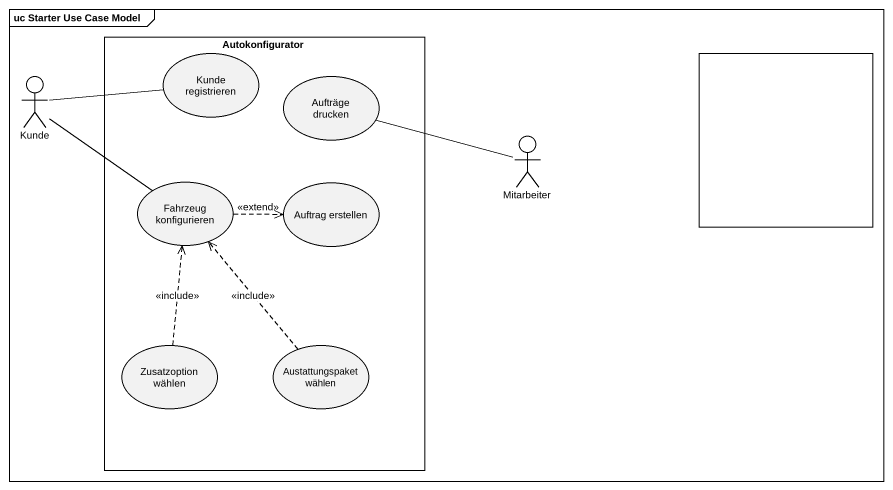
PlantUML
@startuml
mainframe uc Starter Use Case Model
rectangle Autokonfigurator {
  usecase "Kunde registrieren" as Kunde_registrieren
  usecase "Aufträge drucken" as Aufträge_drucken
  usecase "Fahrzeug konfigurieren" as Fahrzeug_konfigurieren
  usecase "Auftrag erstellen" as Auftrag_erstellen
  usecase "Zusatzoption wählen" as Zusatzoption_wählen
  usecase "Austattungspaket wählen" as Austattungspaket_wählen
}
actor Kunde
rectangle " " as rectangle1
actor Mitarbeiter
Kunde -right- Kunde_registrieren
Kunde -- Fahrzeug_konfigurieren
Aufträge_drucken -right- Mitarbeiter
Fahrzeug_konfigurieren .right.> Auftrag_erstellen : <<extend>>
Zusatzoption_wählen .up.> Fahrzeug_konfigurieren : <<include>>
Austattungspaket_wählen .up.> Fahrzeug_konfigurieren : <<include>>
@enduml
